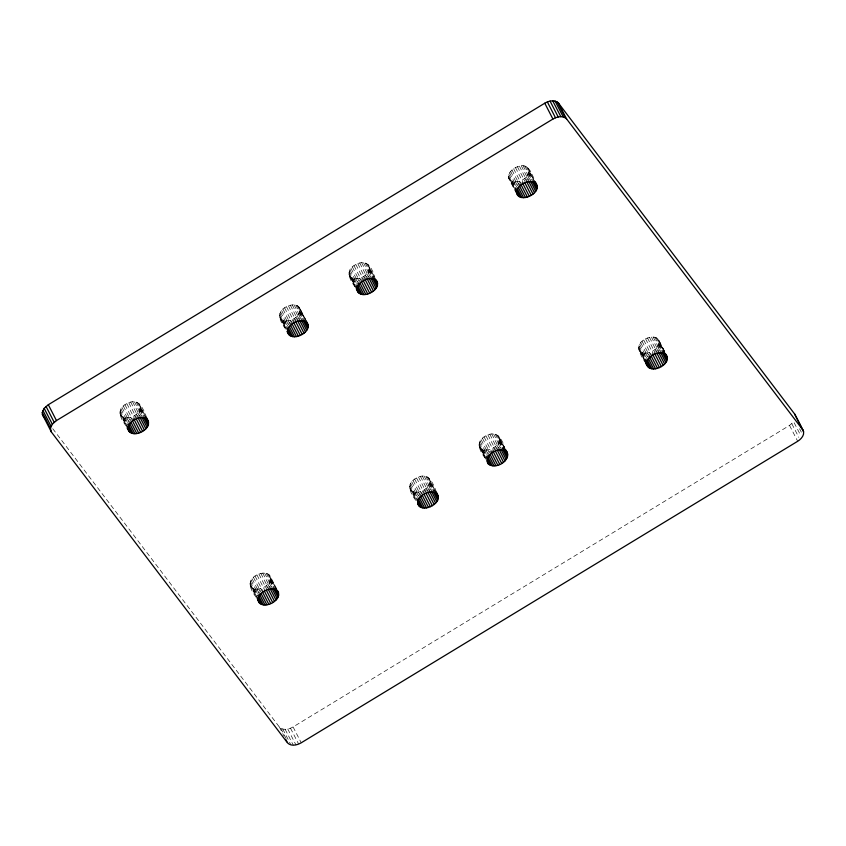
<?xml version="1.0" encoding="UTF-8"?>
<svg xmlns="http://www.w3.org/2000/svg" width="846" height="846" viewBox="0 0 846 846"><rect width="100%" height="100%" fill="white"/><g stroke="black" fill="none" stroke-linecap="round" stroke-linejoin="round"><path stroke-width="0.63" stroke-dasharray="4.23 3.17" d="M126.202 426.014C119.899 417.977 116.156 408.787 126.837 403.637C138.469 397.102 143.069 407.888 146.781 417.977M256.137 597.244C249.961 589.207 246.323 580.007 256.941 574.91C260.843 572.911 266.797 571.716 269.906 575.661L277.467 590.381M285.652 329.031C279.476 320.994 275.838 311.793 286.456 306.696C290.358 304.697 296.312 303.503 299.421 307.447L306.982 322.157M355.056 286.879C348.88 278.842 345.242 269.641 355.859 264.544C366.159 258.749 371.775 266.712 374.619 276.727M415.756 500.303C409.58 492.256 405.943 483.066 416.56 477.969C428.192 471.423 432.792 482.209 436.504 492.298M485.16 458.151C478.984 450.104 475.346 440.914 485.964 435.817C496.2 430.043 501.868 437.921 504.745 447.883M516.42 193.332L508.848 178.612C507.166 173.07 512.813 168.502 517.424 166.725C527.09 162.21 531.574 171.833 534.238 179.786M645.942 363.473C640.168 354.685 633.569 344.65 645.583 338.865C649.485 336.877 655.438 335.682 658.548 339.616L666.109 354.337M120.217 414.656C126.149 422.789 143.27 413.927 139.802 404.388M279.825 317.705C285.768 325.847 302.889 316.986 299.421 307.447M250.321 585.918C256.253 594.061 273.374 585.199 269.906 575.661M349.229 275.553C355.172 283.696 372.293 274.834 368.824 265.295M409.94 488.977C415.872 497.12 432.993 488.258 429.525 478.72M508.848 178.612C514.791 186.755 531.912 177.893 528.443 168.343M479.344 446.825C485.276 454.968 502.397 446.106 498.929 436.557M638.952 349.884C644.895 358.017 662.016 349.165 658.548 339.616M52.759 428.7L279.37 727.021C282.987 730.817 289.068 729.273 293.086 726.947L789.54 425.422L793.675 421.805L800.654 435.394M799.597 428.785L801.342 432.179M791.824 423.751L798.814 437.34M789.54 425.422L797.683 441.274M659.097 340.875L664.924 352.19M657.606 338.559L665.749 354.411M659.277 342.239L664.512 352.433M656.369 337.776L664.512 353.617M659.076 343.698L663.148 351.619M654.889 337.258L663.031 353.11M658.526 345.189L661.435 350.847M653.218 337.025L661.361 352.877M657.649 346.67L659.975 351.206M651.399 337.078L659.542 352.93M656.454 348.118L658.199 351.513M649.485 337.395L657.628 353.247M654.963 349.472L656.126 351.735M647.528 337.998L655.671 353.84M645.583 338.865L653.725 354.717M643.711 340.007L651.854 355.849M649.316 352.454L650.479 354.717M642.082 341.298L650.225 357.149M647.38 352.909L648.544 355.172M640.739 342.704L648.893 358.556M645.509 353.089L647.253 356.494M639.703 344.174L647.846 360.026M643.753 353.004L646.661 358.662M638.984 345.676L647.127 361.517M642.177 352.623L646.249 360.555M638.614 347.146L646.756 362.997M640.813 351.978L645.466 361.041M638.593 348.563L646.154 363.283M639.713 351.058L644.948 361.242M527.502 167.286L535.063 182.006M529.173 170.966L533.826 180.029M526.265 166.503L534.408 182.345M528.972 172.425L532.462 179.215M524.784 165.985L532.927 181.837M528.422 173.916L531.33 179.574M523.114 165.763L531.256 181.604M527.544 175.408L529.871 179.934M521.295 165.805L529.437 181.657M526.349 176.846L528.094 180.24M519.381 166.123L527.523 181.975M524.858 178.199L526.022 180.462M517.424 166.725L525.567 182.577M515.478 167.593L523.621 183.445M513.607 168.735L521.749 184.587M519.211 181.181L520.375 183.445M511.978 170.025L520.121 185.877M517.276 181.636L519.021 185.031M510.635 171.431L518.778 187.283M515.404 181.816L517.149 185.221M509.599 172.901L517.741 188.753M513.649 181.731L516.557 187.389M508.88 174.403L517.022 190.244M512.063 181.361L516.145 189.282M508.509 175.873L516.652 191.725M510.698 180.706L515.362 189.768M508.488 177.29L516.049 192.01M499.489 437.816L504.724 447.999M497.987 435.5L504.967 449.089M499.658 439.19L504.311 448.243M496.75 434.717L504.893 450.569M499.457 440.639L503.529 448.56M495.27 434.21L503.412 450.051M498.907 442.13L502.397 448.919M493.599 433.977L501.741 449.818M498.03 443.621L500.356 448.147M491.78 434.019L499.923 449.871M496.835 445.059L498.58 448.454M489.866 434.336L498.008 450.188M495.344 446.413L496.507 448.676M487.909 434.939L496.052 450.791M493.588 447.64L494.751 449.913M485.964 435.817L494.106 451.658M484.092 436.948L492.235 452.8M482.463 438.249L490.617 454.091M487.761 449.85L488.925 452.113M481.12 439.645L489.274 455.497M485.89 450.04L487.634 453.435M480.084 441.115L488.227 456.967M484.134 449.945L486.461 454.471M479.365 442.617L487.518 458.469M482.558 449.575L486.048 456.364M478.995 444.097L486.556 458.807M481.194 448.919L485.266 456.851M478.973 445.514L486.545 460.224M480.094 447.999L485.329 458.183M367.883 264.227L375.444 278.947M369.554 267.918L374.207 276.97M366.646 263.444L374.789 279.296M369.353 269.366L373.424 277.287M365.165 262.937L373.308 278.789M368.803 270.857L371.711 276.515M363.494 262.704L371.637 278.556M367.925 272.349L370.252 276.875M361.676 262.746L369.818 278.598M366.73 273.787L368.475 277.181M359.762 263.064L367.904 278.916M365.239 275.14L366.403 277.414M357.805 263.666L365.948 279.518M363.484 276.378L364.647 278.641M355.859 264.544L364.002 280.386M361.559 277.382L362.723 279.645M353.988 265.676L362.13 281.528M359.592 278.123L360.766 280.386M352.359 266.976L360.512 282.818M357.657 278.577L358.82 280.84M351.016 268.383L359.169 284.224M355.785 278.768L357.53 282.162M349.98 269.853L357.541 284.563M354.03 278.672L356.356 283.199M349.261 271.344L357.414 287.196M352.454 278.302L355.944 285.091M348.89 272.824L356.452 287.534M351.09 277.657L355.161 285.578M348.869 274.241L356.43 288.951M349.99 276.727L355.225 286.921M428.584 477.652L436.726 493.504M430.254 481.342L434.907 490.394M427.346 476.869L435.489 492.721M430.054 482.791L434.125 490.712M425.866 476.361L434.009 492.203M429.504 484.282L432.993 491.071M424.195 476.129L432.338 491.981M428.626 485.773L430.952 490.299M422.376 476.171L430.519 492.023M427.431 487.211L429.176 490.606M420.462 476.488L428.605 492.34M425.94 488.565L427.103 490.839M418.506 477.091L426.648 492.943M424.184 489.802L425.348 492.065M416.56 477.969L424.703 493.81M422.26 490.807L423.423 493.07M414.688 479.1L422.831 494.952M420.293 491.547L421.467 493.81M413.06 480.401L421.213 496.242M418.358 492.002L420.102 495.396M411.716 481.797L419.87 497.649M416.486 492.192L418.231 495.587M410.68 483.278L418.823 499.119M414.73 492.097L417.638 497.755M409.961 484.769L418.114 500.621M413.155 491.727L416.644 498.516M409.591 486.249L417.152 500.959M411.791 491.071L415.862 499.003M409.57 487.666L415.344 499.203M299.97 308.695L305.216 318.879M298.479 306.379L306.041 321.099M300.15 310.07L304.222 317.99M297.242 305.596L304.803 320.317M299.949 311.518L303.439 318.308M295.762 305.089L303.904 320.941M299.399 313.009L302.308 318.667M294.091 304.856L302.234 320.708M298.522 314.5L300.848 319.027M292.272 304.898L300.415 320.75M297.327 315.939L299.072 319.333M290.358 305.216L298.501 321.068M295.836 317.303L296.999 319.566M288.401 305.818L296.544 321.67M294.08 318.53L295.243 320.793M286.456 306.696L294.598 322.538M292.156 319.534L293.319 321.797M284.584 307.828L292.727 323.68M290.189 320.274L291.352 322.538M282.955 309.128L291.109 324.98M288.253 320.729L289.998 324.134M281.612 310.535L289.766 326.376M286.382 320.92L288.126 324.314M280.576 312.005L288.719 327.846M284.626 320.824L287.534 326.482M279.857 313.496L288.01 329.348M283.05 320.454L286.54 327.243M279.487 314.976L287.048 329.686M281.686 319.809L285.758 327.73M279.466 316.393L285.282 327.709M280.586 318.879L285.239 327.941M268.965 574.593L277.107 590.445M270.635 578.283L275.87 588.467M267.727 573.81L275.881 589.662M270.434 579.732L273.924 586.532M266.247 573.302L274.4 589.154M269.885 581.223L272.793 586.891M264.576 573.07L272.719 588.922M269.007 582.714L271.333 587.24M262.757 573.112L270.9 588.964M267.812 584.152L269.557 587.558M260.843 573.44L268.986 589.281M266.331 585.517L267.495 587.78M258.887 574.032L267.04 589.884M256.941 574.91L265.084 590.762M255.069 576.041L263.222 591.893M260.684 588.488L261.848 590.751M253.44 577.342L261.594 593.194M258.739 588.953L259.902 591.217M252.108 578.749L260.251 594.601M256.867 589.133L259.193 593.659M251.061 580.219L259.214 596.07M255.122 589.038L258.03 594.696M250.342 581.71L257.914 596.43M253.536 588.668L257.025 595.457M249.972 583.19L258.115 599.042M252.171 588.023L256.824 597.075M249.951 584.607L257.522 599.328M138.86 403.331L147.003 419.172M140.531 407.011L145.766 417.194M137.623 402.537L145.766 418.389M140.33 408.459L143.82 415.259M136.143 402.03L144.296 417.882M139.78 409.95L142.688 415.619M134.472 401.797L142.614 417.649M138.903 411.442L141.229 415.968M132.653 401.839L140.796 417.691M137.708 412.89L139.453 416.285M130.739 402.167L138.881 418.019M136.217 414.244L137.38 416.507M128.782 402.759L136.936 418.611M134.461 415.471L135.624 417.734M126.837 403.637L134.979 419.489M293.086 726.947L301.229 742.788M124.965 404.769L133.118 420.621M290.506 728.237L298.649 744.078M130.58 417.215L131.743 419.479M123.336 406.069L131.49 421.921M128.634 417.681L129.798 419.944M287.799 729.051L295.941 744.903M121.993 407.476L130.147 423.328M126.763 417.861L129.089 422.387M120.957 408.946L129.11 424.798M125.007 417.765L127.926 423.423M285.165 729.337L293.308 745.189M120.238 410.437L128.391 426.289M123.431 417.395L126.921 424.184M119.868 411.917L128.01 427.769M282.776 729.072L290.347 743.793M122.067 416.75L126.72 425.802M119.846 413.334L127.418 428.055M280.798 728.29L286.043 738.473M279.37 727.021L284.023 736.073"/><path stroke-width="1.27" d="M148.473 424.311C148.6 412.224 128.846 418.611 128.01 427.769C129.29 438.81 146.76 432.602 148.473 424.311L144.983 417.522M308.092 327.37C308.219 315.272 288.465 321.67 287.629 330.818C288.909 341.858 306.379 335.651 308.092 327.37L304.602 320.581M278.577 595.584C278.704 583.497 258.95 589.884 258.115 599.042C259.394 610.082 276.864 603.875 278.577 595.584L275.087 588.795M377.496 285.218C377.623 273.121 357.869 279.518 357.033 288.666C358.313 299.706 375.783 293.499 377.496 285.218L374.006 278.429M438.196 498.643C438.323 486.545 418.569 492.943 417.734 502.09C419.013 513.131 436.483 506.923 438.196 498.643L434.707 491.843M537.115 188.277C537.242 176.18 517.477 182.577 516.652 191.725C517.921 202.765 535.402 196.558 537.115 188.277L533.625 181.478M507.071 452.409C500.483 445.165 483.457 454.503 488.237 463.851C495.915 470.418 512.93 459.706 505.908 450.146M667.219 359.55C667.346 347.452 647.581 353.84 646.756 362.997C648.036 374.038 665.506 367.83 667.219 359.55L663.729 352.75M42.3 412.51L44.182 408.343L48.317 404.726L544.771 103.212C548.779 100.886 554.86 99.331 558.487 103.127L794.669 414.054L802.822 429.905C805.508 434.262 801.331 439.085 797.683 441.274L301.229 742.788C297.221 745.115 291.14 746.669 287.513 742.873L51.331 431.946L42.395 414.445L42.3 412.51L50.443 428.362L51.331 431.946M50.443 428.362L52.325 424.195L56.46 420.578L552.914 119.053C556.932 116.727 563.013 115.183 566.63 118.979L802.822 429.905M43.981 417.152L45.578 419.246M803.605 431.555L794.669 414.054M558.487 103.127L566.63 118.979M557.049 101.858L565.202 117.71M555.071 101.076L563.225 116.928M552.692 100.811L560.835 116.663M550.059 101.097L558.201 116.949M547.351 101.922L555.494 117.763M544.771 103.212L552.914 119.053M666.088 354.453L667.251 356.716M665.093 353.565L667.42 358.091M662.016 351.978L666.669 361.041M660.557 352.338L665.791 362.522M658.78 352.645L664.596 363.97M656.708 352.867L663.116 365.324M654.37 352.962L661.35 366.551M652.446 353.977L659.425 367.566M651.06 355.849L657.469 368.296M649.125 356.303L655.523 368.761M648.417 358.757L653.651 368.941M647.243 359.793L651.906 368.845M646.83 361.686L650.32 368.475M646.048 362.173L648.956 367.83M646.111 363.505L647.856 366.9M645.942 363.473L647.105 365.736M535.423 181.932L537.147 185.443M534.408 181.16L537.316 186.818M532.494 181.837L536.565 189.768M530.453 181.065L535.687 191.249M528.676 181.372L534.492 192.698M526.603 181.594L533.001 194.051M524.848 182.821L531.246 195.278M522.342 182.704L529.321 196.293M520.956 184.576L527.365 197.023M519.603 186.162L525.419 197.488M518.312 187.484L523.547 197.668M517.139 188.521L521.792 197.573M516.726 190.413L520.216 197.203M516.525 192.031L518.852 196.558M516.589 193.364L517.752 195.638M505.887 450.262L507.632 453.668M504.967 449.089L506.13 451.352M504.893 449.374L507.801 455.032M504.11 449.691L507.6 456.491M502.979 450.051L507.05 457.982M500.938 449.279L506.172 459.473M499.161 449.586L504.977 460.911M497.088 449.818L503.497 462.265M495.333 451.045L501.731 463.492M492.827 450.918L499.806 464.507M490.87 451.658L497.85 465.247M490.088 454.376L495.904 465.702M488.798 455.698L494.032 465.882M487.634 456.734L492.287 465.797M486.63 457.496L490.701 465.427M487.01 460.245L489.337 464.771M487.074 461.588L488.237 463.851M376.364 280.132L377.528 282.395M375.37 279.233L377.697 283.759M372.293 277.647L376.946 286.709M370.834 278.006L376.068 288.2M369.057 278.313L374.873 289.639M366.984 278.546L373.393 290.992M365.229 279.772L371.627 292.219M363.304 280.777L369.702 293.234M361.348 281.517L367.746 293.974M359.984 283.114L365.8 294.429M358.112 283.294L363.928 294.609M357.52 285.462L362.183 294.524M356.526 286.223L360.597 294.154M356.325 287.841L359.233 293.499M356.388 289.184L358.133 292.579M436.504 492.298L438.228 495.819M435.489 491.526L438.397 497.184M433.575 492.203L437.646 500.134M431.534 491.431L436.769 501.625M429.757 491.738L435.574 503.063M427.685 491.97L434.093 504.417M425.929 493.197L432.327 505.644M424.005 494.201L430.403 506.659M422.048 494.942L428.446 507.399M420.684 496.539L426.5 507.854M419.394 497.85L424.629 508.034M418.22 498.886L422.884 507.949M417.226 499.648L421.297 507.579M417.607 502.397L419.933 506.923M417.67 503.74L418.833 506.003M306.379 321.152L308.124 324.547M305.966 321.385L308.293 325.922M302.889 319.799L307.542 328.861M301.43 320.158L306.664 330.352M299.653 320.465L305.469 331.791M297.581 320.697L303.989 333.144M295.825 321.924L302.223 334.371M293.9 322.929L300.298 335.386M291.944 323.669L298.342 336.126M290.58 325.266L296.396 336.581M289.29 326.577L294.524 336.771M288.116 327.614L292.779 336.676M287.122 328.375L291.193 336.306M287.503 331.124L289.829 335.651M286.984 331.336L288.729 334.73M277.446 590.497L278.609 592.76M276.452 589.599L278.778 594.135M273.374 588.023L278.027 597.075M271.915 588.372L277.15 598.566M270.138 588.689L275.955 600.004M268.076 588.911L274.474 601.369M266.31 590.138L272.708 602.595M264.386 591.153L270.783 603.6M262.429 591.883L268.827 604.34M261.065 593.48L266.881 604.795M259.775 594.791L265.02 604.985M258.612 595.827L263.265 604.89M258.189 597.72L261.678 604.52M257.406 598.207L260.314 603.875M257.47 599.55L259.225 602.944M146.781 417.977L148.505 421.488M146.347 418.336L148.674 422.863M143.852 417.882L147.923 425.802M141.811 417.099L147.045 427.293M140.034 417.416L145.85 428.732M137.972 417.638L144.37 430.096M136.206 418.865L142.604 431.323M133.7 418.749L140.679 432.327M132.325 420.61L138.723 433.067M130.961 422.207L136.777 433.522M129.671 423.518L134.905 433.712M128.507 424.555L133.16 433.617M128.084 426.458L131.574 433.247M127.302 426.934L130.21 432.602M127.196 428.235L129.121 431.672M285.768 739.478L286.931 741.741M48.317 404.726L56.46 420.578M46.022 406.397L54.176 422.249M44.182 408.343L52.325 424.195M42.913 410.426L51.056 426.278M42.395 414.445L43.178 416.095"/></g></svg>
